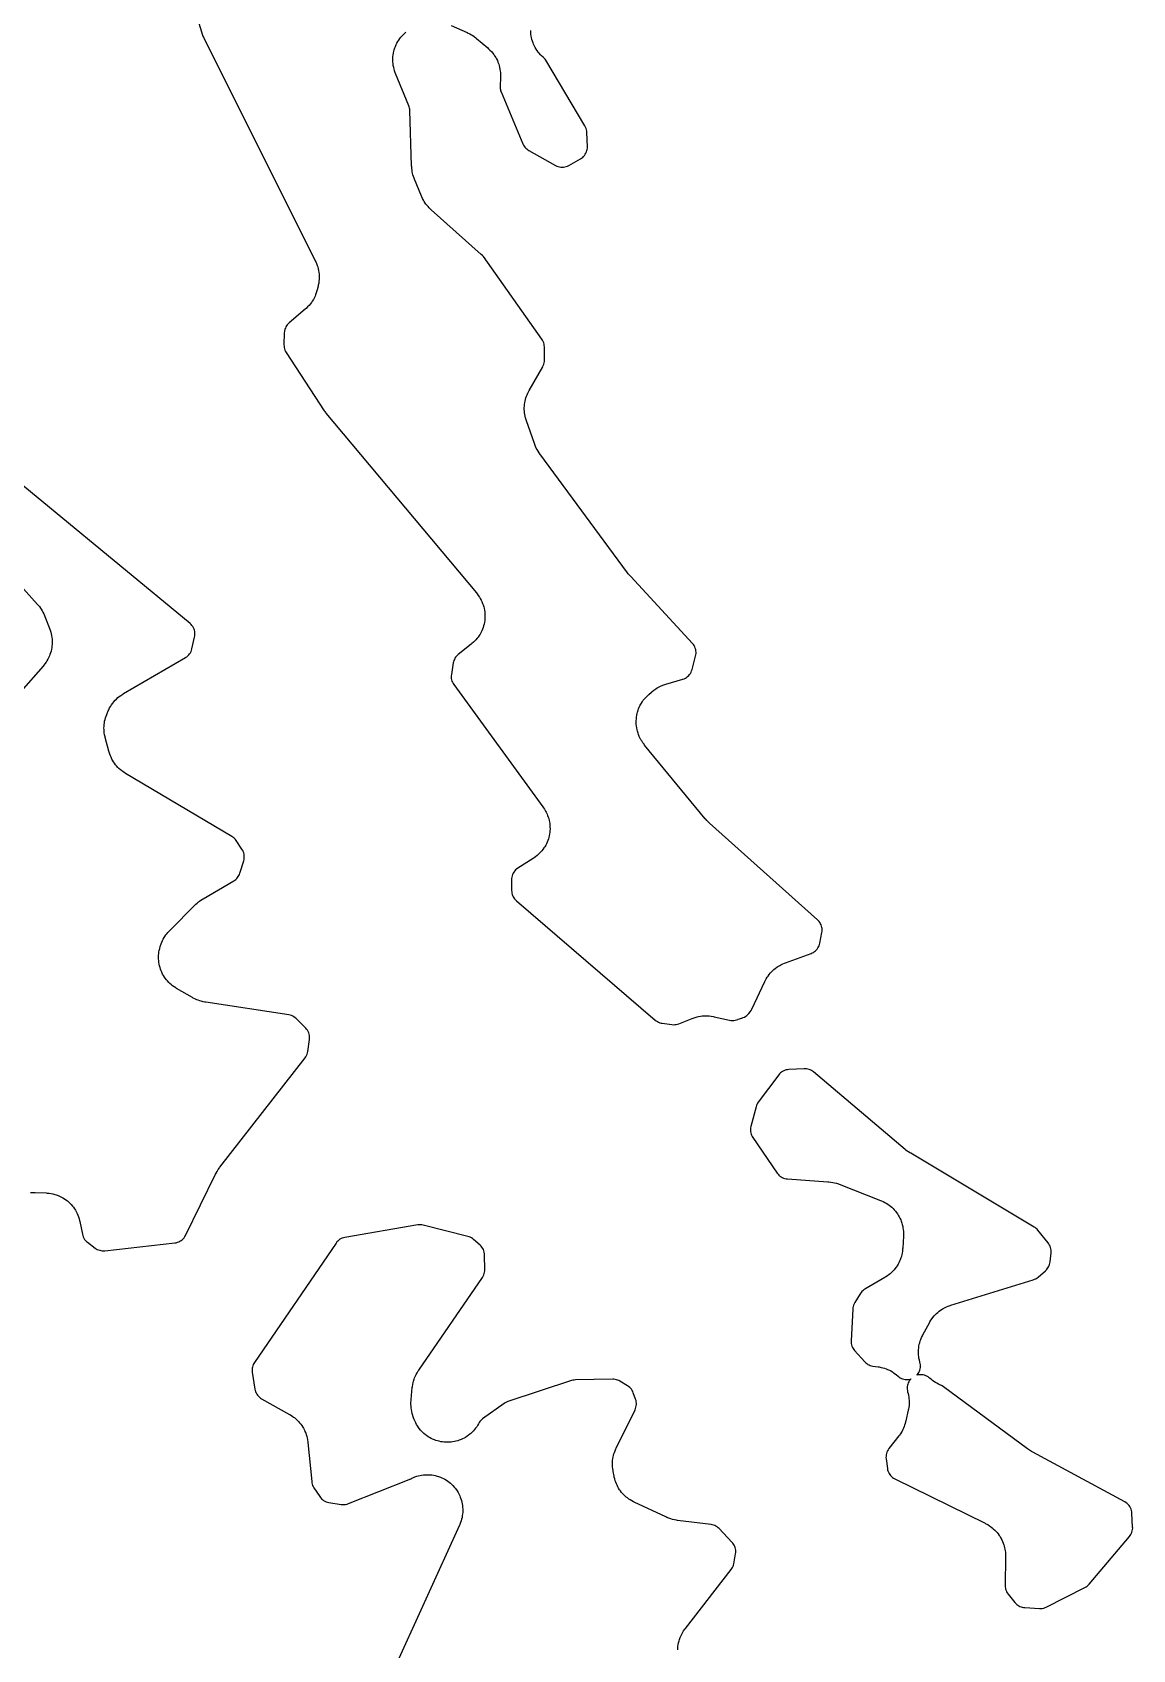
# Model space of a CAD drawing. Header units: millimetres. Extents: x 0 to 194, y 0 to 300.
# Drawn here: x 29.54 to 53.98, y 98.06 to 133.96 of the extents above; entities that cross this region are included whole.
import ezdxf

# ---------------------------------------------------------------- set-up
doc = ezdxf.new("R2010")
doc.units = ezdxf.units.MM
doc.layers.add('CUT', color=7, linetype='CONTINUOUS')

msp = doc.modelspace()

# ---------------------------------------------------------------- linework, layer by layer
at = {"layer": 'CUT'}
for points in [[(32.0378, 138.1408), (33.3236, 133.8948), (33.332, 133.8707), (33.3425, 133.8473), (35.8279, 128.8874), (35.8376, 128.8669), (35.8558, 128.8254), (35.8719, 128.7831), (35.8824, 128.7509), (35.8941, 128.7071), (35.9013, 128.674), (35.9086, 128.6293), (35.9124, 128.5956), (35.9152, 128.5504), (35.9156, 128.5165), (35.9138, 128.4713), (35.9108, 128.4375), (35.9045, 128.3927), (35.896, 128.3482), (35.8912, 128.3261), (35.8714, 128.2454), (35.8652, 128.2228), (35.8518, 128.1781), (35.836, 128.1341), (35.8225, 128.1018), (35.8023, 128.0597), (35.7855, 128.0289), (35.761, 127.9892), (35.7411, 127.9603), (35.7126, 127.9233), (35.6898, 127.8967), (35.6576, 127.8628), (35.6237, 127.8307), (35.6063, 127.815), (35.2454, 127.5066), (35.225, 127.4875), (35.2065, 127.4666), (35.1901, 127.4441), (35.1758, 127.4201), (35.1637, 127.3949), (35.1541, 127.3687), (35.147, 127.3417), (35.1424, 127.3142), (35.1403, 127.2864), (35.1335, 127.0216), (35.1342, 126.9914), (35.138, 126.9614), (35.1447, 126.932), (35.1544, 126.9033), (35.167, 126.8758), (35.1822, 126.8497), (36.0286, 125.5539), (36.0388, 125.5393), (36.0533, 125.5197), (36.0643, 125.5058), (39.4071, 121.5135), (39.4211, 121.4959), (39.4482, 121.4601), (39.4734, 121.423), (39.4909, 121.3943), (39.5123, 121.3548), (39.5269, 121.3245), (39.5443, 121.2831), (39.5557, 121.2515), (39.5689, 121.2086), (39.5771, 121.176), (39.586, 121.1319), (39.5909, 121.0987), (39.5953, 121.054), (39.597, 121.0204), (39.5969, 120.9755), (39.5951, 120.9419), (39.5906, 120.8973), (39.5855, 120.864), (39.5765, 120.82), (39.5682, 120.7874), (39.5549, 120.7446), (39.5433, 120.713), (39.5258, 120.6717), (39.5111, 120.6414), (39.4895, 120.602), (39.4719, 120.5734), (39.4466, 120.5363), (39.4262, 120.5096), (39.3973, 120.4752), (39.3743, 120.4506), (39.3421, 120.4194), (39.3084, 120.3898), (39.2911, 120.3754), (39.0022, 120.1461), (38.9813, 120.128), (38.9623, 120.108), (38.9451, 120.0864), (38.93, 120.0632), (38.9172, 120.0388), (38.9066, 120.0133), (38.8984, 119.987), (38.8926, 119.9599), (38.8507, 119.7059), (38.8473, 119.6763), (38.8469, 119.6466), (38.8494, 119.6169), (38.8548, 119.5877), (38.8631, 119.5591), (38.8742, 119.5315), (38.888, 119.5051), (38.9043, 119.4803), (40.8849, 116.7656), (40.8973, 116.7478), (40.921, 116.7117), (40.9431, 116.6744), (40.9582, 116.6458), (40.9765, 116.6066), (40.9889, 116.5767), (41.0033, 116.5359), (41.0127, 116.5049), (41.0232, 116.4629), (41.0296, 116.4312), (41.036, 116.3884), (41.0393, 116.3562), (41.0416, 116.313), (41.0418, 116.2806), (41.0399, 116.2373), (41.037, 116.2051), (41.031, 116.1622), (41.025, 116.1304), (41.0149, 116.0883), (41.0058, 116.0572), (40.9918, 116.0163), (40.9798, 115.9862), (40.9618, 115.9469), (40.947, 115.9181), (40.9253, 115.8806), (40.9078, 115.8534), (40.8827, 115.8182), (40.8626, 115.7927), (40.8342, 115.7601), (40.8118, 115.7367), (40.7804, 115.7069), (40.7558, 115.6858), (40.7217, 115.6592), (40.6864, 115.6343), (40.6684, 115.6223), (40.3256, 115.4043), (40.3007, 115.3867), (40.2778, 115.3666), (40.257, 115.3443), (40.2386, 115.3201), (40.2227, 115.294), (40.2096, 115.2665), (40.1993, 115.2378), (40.192, 115.2082), (40.1877, 115.178), (40.1865, 115.1476), (40.1894, 114.9066), (40.1911, 114.8784), (40.1954, 114.8504), (40.2023, 114.823), (40.2118, 114.7963), (40.2238, 114.7707), (40.2381, 114.7463), (40.2547, 114.7233), (40.2733, 114.702), (40.2939, 114.6826), (43.3799, 112.0325), (43.4028, 112.0148), (43.4272, 111.9993), (43.453, 111.9862), (43.48, 111.9757), (43.5078, 111.9678), (43.5363, 111.9627), (43.7511, 111.9345), (43.7813, 111.932), (43.8116, 111.9327), (43.8417, 111.9364), (43.8713, 111.9431), (43.9001, 111.9528), (44.2018, 112.0716), (44.2229, 112.0793), (44.2653, 112.0936), (44.3085, 112.1058), (44.3413, 112.1133), (44.3854, 112.1212), (44.4188, 112.1254), (44.4635, 112.1288), (44.4971, 112.1297), (44.542, 112.1286), (44.5755, 112.1261), (44.62, 112.1206), (44.6642, 112.1128), (44.6862, 112.1084), (45.0294, 112.0305), (45.0605, 112.0251), (45.0921, 112.023), (45.1238, 112.0243), (45.1551, 112.0289), (45.1857, 112.0368), (45.2154, 112.0479), (45.2229, 112.0511), (45.2537, 112.0628), (45.2954, 112.0763), (45.3036, 112.0786), (45.3335, 112.0884), (45.3621, 112.1013), (45.3893, 112.1171), (45.4147, 112.1357), (45.4379, 112.1568), (45.4589, 112.1802), (45.4869, 112.2151), (45.5074, 112.2441), (45.5244, 112.2752), (45.8129, 112.8883), (45.8228, 112.908), (45.8435, 112.9469), (45.8661, 112.9848), (45.8843, 113.0122), (45.9105, 113.0477), (45.9314, 113.0732), (45.9609, 113.106), (45.9841, 113.1294), (46.0167, 113.159), (46.0421, 113.1801), (46.0775, 113.2064), (46.1048, 113.2248), (46.1426, 113.2476), (46.1716, 113.2632), (46.2114, 113.2822), (46.252, 113.2992), (46.2725, 113.3072), (46.8408, 113.5129), (46.8668, 113.5237), (46.8917, 113.5369), (46.9152, 113.5524), (46.9372, 113.5701), (46.9574, 113.5897), (46.9757, 113.6111), (46.9919, 113.6342), (47.0059, 113.6586), (47.0175, 113.6843), (47.0267, 113.7109), (47.0333, 113.7383), (47.0797, 113.9796), (47.0837, 114.0075), (47.0851, 114.0356), (47.0839, 114.0636), (47.08, 114.0915), (47.0735, 114.1189), (47.0645, 114.1455), (47.0531, 114.1712), (47.0393, 114.1957), (47.0232, 114.2188), (47.0051, 114.2403), (46.985, 114.26), (44.5851, 116.4047), (44.5725, 116.4163), (44.5479, 116.4401), (44.5242, 116.4648), (44.5014, 116.4904), (44.4903, 116.5034), (43.1437, 118.1374), (43.1298, 118.1551), (43.103, 118.1912), (43.078, 118.2286), (43.0607, 118.2575), (43.0396, 118.2972), (43.0253, 118.3276), (43.0082, 118.3692), (42.997, 118.401), (42.9842, 118.4441), (42.9762, 118.4768), (42.9677, 118.521), (42.963, 118.5543), (42.959, 118.5991), (42.9577, 118.6327), (42.9582, 118.6777), (42.9609, 118.7226), (42.9625, 118.7417), (42.965, 118.7601), (42.9714, 118.8009), (42.9798, 118.8416), (42.9875, 118.8718), (42.9996, 118.9116), (43.01, 118.9409), (43.0257, 118.9794), (43.0388, 119.0076), (43.058, 119.0445), (43.0737, 119.0714), (43.0962, 119.1064), (43.1142, 119.1317), (43.1399, 119.1644), (43.1602, 119.188), (43.1887, 119.2182), (43.2186, 119.247), (43.2339, 119.2611), (43.2941, 119.314), (43.313, 119.3297), (43.3515, 119.36), (43.3916, 119.3882), (43.4227, 119.4076), (43.4657, 119.4312), (43.4988, 119.4471), (43.544, 119.466), (43.5902, 119.4823), (43.6136, 119.4898), (43.9912, 119.6005), (44.0203, 119.6106), (44.0482, 119.6237), (44.0746, 119.6396), (44.0992, 119.6582), (44.1218, 119.6791), (44.1422, 119.7023), (44.16, 119.7274), (44.1752, 119.7542), (44.1876, 119.7824), (44.1969, 119.8118), (44.2765, 120.1131), (44.2827, 120.1425), (44.2859, 120.1725), (44.2861, 120.2026), (44.2833, 120.2325), (44.2775, 120.2621), (44.2688, 120.2909), (44.2572, 120.3187), (44.2429, 120.3452), (44.2261, 120.3701), (44.2068, 120.3932), (42.8367, 121.8762), (42.8205, 121.8947), (42.7813, 121.9421), (42.7661, 121.9615), (40.8142, 124.6032), (40.8013, 124.6216), (40.7764, 124.6591), (40.7534, 124.6977), (40.7377, 124.7275), (40.7187, 124.7683), (40.7017, 124.8099), (40.6938, 124.831), (40.5165, 125.338), (40.5099, 125.3584), (40.4977, 125.3994), (40.4875, 125.441), (40.4813, 125.4724), (40.4751, 125.5148), (40.472, 125.5467), (40.4698, 125.5894), (40.4697, 125.6215), (40.4716, 125.6643), (40.4745, 125.6962), (40.4805, 125.7386), (40.4864, 125.7701), (40.4964, 125.8117), (40.5053, 125.8425), (40.5192, 125.883), (40.531, 125.9128), (40.5486, 125.9518), (40.5681, 125.9899), (40.5783, 126.0087), (40.8789, 126.5335), (40.8931, 126.5618), (40.9044, 126.5914), (40.9124, 126.6221), (40.9171, 126.6534), (40.9185, 126.6851), (40.9161, 126.9784), (40.9143, 127.0088), (40.9094, 127.0388), (40.9015, 127.0682), (40.8907, 127.0967), (40.8771, 127.1239), (40.8607, 127.1496), (39.5617, 128.979), (39.5404, 129.0056), (39.5163, 129.0296), (38.4046, 130.0162), (38.3896, 130.0301), (38.3603, 130.0587), (38.3323, 130.0885), (38.3123, 130.1118), (38.2871, 130.1441), (38.2694, 130.1691), (38.2472, 130.2035), (38.2318, 130.23), (38.2129, 130.2663), (38.1956, 130.3034), (38.1874, 130.3222), (38.0313, 130.7022), (38.0241, 130.7209), (38.0105, 130.7587), (37.9986, 130.797), (37.991, 130.8261), (37.9826, 130.8653), (37.9776, 130.895), (37.9727, 130.9348), (37.9696, 130.9748), (37.9684, 130.9949), (37.9279, 132.2248), (37.9259, 132.2515), (37.9214, 132.2778), (37.9147, 132.3036), (37.9057, 132.3288), (37.6138, 133.0405), (37.6058, 133.0616), (37.5908, 133.104), (37.578, 133.1472), (37.57, 133.18), (37.5615, 133.2242), (37.5569, 133.2577), (37.5529, 133.3025), (37.5516, 133.3362), (37.5521, 133.3813), (37.5542, 133.415), (37.5592, 133.4597), (37.5646, 133.493), (37.5741, 133.5371), (37.5829, 133.5697), (37.5967, 133.6126), (37.6086, 133.6441), (37.6267, 133.6854), (37.6417, 133.7156), (37.6638, 133.7549), (37.6818, 133.7834), (37.7077, 133.8203), (37.7285, 133.8469), (37.7579, 133.8809), (37.7813, 133.9053), (37.814, 133.9363), (37.8396, 133.9582)], [(38.8496, 134.1126), (39.2052, 133.952), (39.2243, 133.9428), (39.2619, 133.9236), (39.2986, 133.9027), (39.3253, 133.8858), (39.3598, 133.8615), (39.3932, 133.8357), (39.4096, 133.8223), (39.6585, 133.6101), (39.6756, 133.5948), (39.709, 133.5632), (39.7407, 133.53), (39.7632, 133.5039), (39.7914, 133.4676), (39.8111, 133.4394), (39.8354, 133.4004), (39.8521, 133.3703), (39.8724, 133.3291), (39.8859, 133.2974), (39.9019, 133.2543), (39.9121, 133.2215), (39.9236, 133.177), (39.9304, 133.1432), (39.9373, 133.0978), (39.9407, 133.0635), (39.9428, 133.0176), (39.9427, 132.9717), (39.942, 132.9487), (39.932, 132.7667), (39.9317, 132.7394), (39.9339, 132.7123), (39.9386, 132.6854), (39.9457, 132.6591), (39.9552, 132.6335), (40.4419, 131.481), (40.4541, 131.4556), (40.4685, 131.4315), (40.4852, 131.4088), (40.5039, 131.3878), (40.5246, 131.3686), (40.5469, 131.3515), (40.5707, 131.3365), (41.1634, 131.0016), (41.191, 130.9879), (41.2198, 130.977), (41.2496, 130.9691), (41.28, 130.9644), (41.3108, 130.9628), (41.3415, 130.9644), (41.372, 130.9691), (41.4018, 130.9769), (41.4306, 130.9877), (41.4582, 131.0014), (41.7189, 131.1482), (41.7441, 131.1641), (41.7675, 131.1824), (41.7891, 131.2029), (41.8085, 131.2254), (41.8256, 131.2498), (41.8402, 131.2757), (41.8521, 131.303), (41.8613, 131.3313), (41.8676, 131.3604), (41.871, 131.3899), (41.8715, 131.4197), (41.8609, 131.7349), (41.8584, 131.7651), (41.8528, 131.7948), (41.8442, 131.8239), (41.8328, 131.8519), (41.8186, 131.8787), (40.9477, 133.3364), (40.9311, 133.3612), (40.9121, 133.3843), (40.8909, 133.4054), (40.8559, 133.4369), (40.8322, 133.4605), (40.8022, 133.4936), (40.7809, 133.5194), (40.7543, 133.5552), (40.7357, 133.5831), (40.7128, 133.6214), (40.697, 133.6509), (40.678, 133.6913), (40.6653, 133.7222), (40.6503, 133.7643), (40.6407, 133.7964), (40.6301, 133.8397), (40.6237, 133.8726), (40.6173, 133.9168), (40.6142, 133.9501), (40.6123, 133.9947)], [(29.5032, 108.2072), (29.5443, 108.2089), (29.5854, 108.2088), (29.606, 108.2082), (29.8522, 108.1962), (29.8749, 108.1945), (29.9202, 108.1899), (29.9651, 108.1831), (29.9985, 108.1764), (30.0426, 108.165), (30.0751, 108.1549), (30.1178, 108.1392), (30.1491, 108.1258), (30.19, 108.1059), (30.2199, 108.0895), (30.2585, 108.0655), (30.2865, 108.0461), (30.3226, 108.0184), (30.3485, 107.9963), (30.3816, 107.965), (30.4051, 107.9404), (30.4349, 107.906), (30.4558, 107.8791), (30.4819, 107.8419), (30.5, 107.813), (30.5223, 107.7733), (30.5374, 107.7428), (30.5555, 107.7011), (30.5674, 107.6692), (30.5812, 107.6258), (30.5928, 107.5818), (30.598, 107.5597), (30.6569, 107.2793), (30.6648, 107.2495), (30.6757, 107.2207), (30.6894, 107.1932), (30.706, 107.1672), (30.7251, 107.143), (30.7466, 107.1209), (30.7702, 107.1012), (30.9394, 106.974), (30.9628, 106.9581), (30.9876, 106.9445), (31.0136, 106.9332), (31.0405, 106.9245), (31.0681, 106.9183), (31.0962, 106.9148), (31.1245, 106.9139), (31.1527, 106.9157), (32.709, 107.0884), (32.7387, 107.0933), (32.7678, 107.101), (32.7959, 107.1117), (32.8228, 107.125), (32.8483, 107.1411), (32.872, 107.1596), (32.8937, 107.1803), (32.9133, 107.2032), (32.9305, 107.2279), (32.9451, 107.2541), (33.6145, 108.6143), (33.6251, 108.6346), (33.6475, 108.6747), (33.6719, 108.7137), (33.6982, 108.7513), (33.7119, 108.7698), (35.6014, 111.1959), (35.6192, 111.2214), (35.6343, 111.2486), (35.6465, 111.2773), (35.6556, 111.307), (35.6616, 111.3376), (35.6994, 111.6002), (35.7022, 111.631), (35.7018, 111.6618), (35.6983, 111.6925), (35.6916, 111.7226), (35.6819, 111.7519), (35.6692, 111.78), (35.6538, 111.8067), (35.6356, 111.8316), (35.615, 111.8546), (35.4052, 112.0653), (35.3815, 112.0866), (35.3557, 112.1053), (35.3281, 112.1212), (35.299, 112.1341), (35.2687, 112.1438), (35.2375, 112.1502), (33.3967, 112.4286), (33.376, 112.4323), (33.3348, 112.4405), (33.2941, 112.4506), (33.264, 112.4596), (33.2243, 112.4735), (33.1952, 112.4852), (33.157, 112.5027), (33.1197, 112.522), (33.1013, 112.5321), (32.7498, 112.735), (32.7309, 112.7465), (32.6937, 112.7704), (32.6578, 112.7962), (32.6318, 112.8168), (32.5986, 112.846), (32.5748, 112.869), (32.5446, 112.9013), (32.5232, 112.9266), (32.4963, 112.9617), (32.4774, 112.9889), (32.4541, 113.0265), (32.438, 113.0555), (32.4185, 113.0952), (32.4053, 113.1256), (32.3898, 113.167), (32.3797, 113.1986), (32.3683, 113.2413), (32.3614, 113.2737), (32.3542, 113.3173), (32.3505, 113.3503), (32.3477, 113.3944), (32.3472, 113.4275), (32.3487, 113.4717), (32.3515, 113.5047), (32.3573, 113.5486), (32.3633, 113.5812), (32.3735, 113.6242), (32.3857, 113.6667), (32.3923, 113.6878), (32.3985, 113.7059), (32.4056, 113.7251), (32.4206, 113.7632), (32.4373, 113.8006), (32.4511, 113.828), (32.4711, 113.8637), (32.4874, 113.8898), (32.5106, 113.9235), (32.5291, 113.948), (32.5553, 113.9795), (32.5829, 114.0097), (32.597, 114.0245), (33.1625, 114.5907), (33.1766, 114.6041), (33.2051, 114.6303), (33.2348, 114.6553), (33.2579, 114.6731), (33.2896, 114.6954), (33.3223, 114.7164), (33.3388, 114.7265), (34.0186, 115.1221), (34.0422, 115.1374), (34.0643, 115.1548), (34.0846, 115.1741), (34.103, 115.1953), (34.1194, 115.2182), (34.1336, 115.2424), (34.1454, 115.2679), (34.1548, 115.2944), (34.2384, 115.5703), (34.2456, 115.5988), (34.2499, 115.6279), (34.2513, 115.6573), (34.2499, 115.6866), (34.2456, 115.7157), (34.2384, 115.7443), (34.2285, 115.772), (34.216, 115.7986), (34.2008, 115.8238), (34.0704, 116.0193), (34.0545, 116.0409), (34.0368, 116.061), (34.0173, 116.0795), (33.9963, 116.0961), (33.9739, 116.1108), (31.6159, 117.5092), (31.5974, 117.5208), (31.561, 117.5449), (31.5258, 117.5707), (31.5004, 117.5912), (31.4678, 117.6203), (31.4445, 117.6433), (31.415, 117.6754), (31.394, 117.7005), (31.3677, 117.7353), (31.3493, 117.7623), (31.3264, 117.7995), (31.3107, 117.8282), (31.2916, 117.8675), (31.2787, 117.8975), (31.2635, 117.9384), (31.2503, 117.98), (31.2442, 118.001), (31.1641, 118.3032), (31.1591, 118.3241), (31.1501, 118.3662), (31.1431, 118.4087), (31.1394, 118.4408), (31.1365, 118.4837), (31.1358, 118.516), (31.1371, 118.559), (31.1395, 118.5912), (31.1448, 118.6339), (31.1504, 118.6657), (31.1598, 118.7078), (31.1683, 118.7389), (31.1817, 118.7798), (31.197, 118.8201), (31.2051, 118.84), (31.2302, 118.8976), (31.2403, 118.9191), (31.2615, 118.9614), (31.2849, 119.0027), (31.304, 119.0326), (31.3316, 119.0711), (31.3538, 119.0988), (31.3853, 119.1342), (31.4103, 119.1594), (31.4454, 119.1913), (31.4729, 119.2138), (31.5111, 119.2418), (31.5507, 119.2677), (31.5709, 119.2802), (32.9476, 120.0815), (32.9733, 120.0983), (32.9971, 120.1176), (33.0189, 120.1392), (33.0383, 120.1629), (33.0552, 120.1885), (33.0694, 120.2157), (33.0807, 120.2441), (33.0891, 120.2736), (33.1494, 120.5357), (33.1546, 120.5655), (33.1569, 120.5956), (33.1561, 120.6258), (33.1523, 120.6558), (33.1455, 120.6853), (33.1357, 120.7139), (33.1232, 120.7413), (33.1079, 120.7674), (33.0901, 120.7918), (33.0699, 120.8143), (33.0476, 120.8347), (28.3534, 124.6953)], [(28.4583, 122.5925), (29.6599, 121.2612), (29.6736, 121.2453), (29.7002, 121.213), (29.7252, 121.1794), (29.7428, 121.1534), (29.7646, 121.1177), (29.7797, 121.0901), (29.7981, 121.0525), (29.8147, 121.0141), (29.8226, 120.9947), (29.9307, 120.7089), (29.9381, 120.688), (29.9516, 120.646), (29.9632, 120.6033), (29.9702, 120.5709), (29.9775, 120.5273), (29.9813, 120.4944), (29.9843, 120.4503), (29.9848, 120.4172), (29.9834, 120.373), (29.9808, 120.34), (29.9751, 120.2962), (29.9692, 120.2636), (29.9592, 120.2205), (29.9501, 120.1887), (29.9359, 120.1468), (29.9238, 120.116), (29.9056, 120.0757), (29.8905, 120.0463), (29.8684, 120.008), (29.8505, 119.9801), (29.8247, 119.9442), (29.7973, 119.9095), (29.7831, 119.8926), (29.2886, 119.3281)], [(43.8779, 98.0542), (43.88, 98.0977), (43.8831, 98.1295), (43.8896, 98.1738), (43.8967, 98.2093), (43.9081, 98.2545), (43.9183, 98.2875), (43.9343, 98.331), (43.9479, 98.363), (43.9682, 98.4046), (43.985, 98.435), (44.0095, 98.4743), (44.036, 98.5123), (44.0498, 98.531), (45.0638, 99.8367), (45.0803, 99.8602), (45.0945, 99.8852), (45.1062, 99.9114), (45.1154, 99.9386), (45.1219, 99.9666), (45.1621, 100.1857), (45.1659, 100.2138), (45.167, 100.2422), (45.1654, 100.2705), (45.1612, 100.2986), (45.1543, 100.3261), (45.1449, 100.3529), (45.1329, 100.3787), (45.1186, 100.4032), (45.1021, 100.4262), (45.0834, 100.4476), (44.797, 100.7459), (44.7758, 100.7659), (44.7528, 100.7837), (44.7282, 100.7993), (44.7022, 100.8124), (44.675, 100.8229), (44.6469, 100.8307), (44.6183, 100.8357), (43.8756, 100.9297), (43.8524, 100.9333), (43.8062, 100.9416), (43.7605, 100.9523), (43.7267, 100.9621), (43.6823, 100.9776), (43.6389, 100.9953), (43.6174, 101.0047), (42.9147, 101.3348), (42.8958, 101.3442), (42.8585, 101.3638), (42.8222, 101.3853), (42.7958, 101.4026), (42.7616, 101.4273), (42.737, 101.447), (42.7053, 101.4748), (42.6825, 101.4967), (42.6536, 101.5274), (42.633, 101.5513), (42.6071, 101.5845), (42.5888, 101.6103), (42.5661, 101.6458), (42.5503, 101.6732), (42.531, 101.7107), (42.5179, 101.7394), (42.5022, 101.7785), (42.4918, 101.8083), (42.4798, 101.8488), (42.4698, 101.8897), (42.4652, 101.9103), (42.4446, 102.0147), (42.4411, 102.0353), (42.4349, 102.0766), (42.4307, 102.1182), (42.429, 102.1495), (42.4286, 102.1913), (42.4298, 102.2225), (42.4333, 102.2642), (42.4374, 102.2952), (42.4448, 102.3364), (42.4517, 102.3669), (42.4629, 102.4072), (42.4726, 102.4369), (42.4875, 102.476), (42.5041, 102.5143), (42.5129, 102.5333), (42.9302, 103.3839), (42.9421, 103.4114), (42.9511, 103.4399), (42.9572, 103.4692), (42.9604, 103.499), (42.9606, 103.5289), (42.9579, 103.5587), (42.9521, 103.5881), (42.9435, 103.6167), (42.8923, 103.7604), (42.8811, 103.7877), (42.8672, 103.8137), (42.8508, 103.8382), (42.8321, 103.861), (42.8113, 103.8819), (42.7885, 103.9006), (42.764, 103.917), (42.5942, 104.0188), (42.5696, 104.0321), (42.5438, 104.043), (42.5172, 104.0514), (42.4899, 104.0574), (42.4622, 104.0607), (42.4342, 104.0615), (41.6077, 104.0459), (41.5779, 104.0439), (41.5484, 104.0389), (41.5196, 104.031), (40.1046, 103.5655), (40.0761, 103.5545), (40.0489, 103.5407), (40.0233, 103.5242), (39.5459, 103.1811), (39.5238, 103.1636), (39.5035, 103.1441), (39.485, 103.1227), (39.4687, 103.0997), (39.4545, 103.0753), (39.4533, 103.0729), (39.4315, 103.0353), (39.4138, 103.008), (39.3885, 102.9727), (39.3683, 102.9472), (39.3397, 102.9145), (39.3171, 102.8911), (39.2855, 102.8613), (39.2608, 102.8402), (39.2264, 102.8136), (39.1998, 102.7949), (39.163, 102.7718), (39.1347, 102.7558), (39.0959, 102.7363), (39.0661, 102.7231), (39.0256, 102.7074), (38.9948, 102.6971), (38.9529, 102.6854), (38.9212, 102.6782), (38.8784, 102.6706), (38.8462, 102.6665), (38.8029, 102.663), (38.7704, 102.662), (38.7269, 102.6627), (38.6945, 102.6649), (38.6513, 102.6698), (38.6192, 102.675), (38.5767, 102.6841), (38.5453, 102.6924), (38.5039, 102.7055), (38.4734, 102.7168), (38.4334, 102.7339), (38.4041, 102.7481), (38.366, 102.7689), (38.3382, 102.7859), (38.3023, 102.8103), (38.2763, 102.8298), (38.2429, 102.8576), (38.2189, 102.8796), (38.1883, 102.9104), (38.1666, 102.9346), (38.1391, 102.9682), (38.1198, 102.9944), (38.0957, 103.0305), (38.0789, 103.0584), (38.0584, 103.0967), (38.0445, 103.1261), (38.0278, 103.1662), (38.013, 103.2071), (38.0062, 103.2277), (37.99, 103.2803), (37.984, 103.3018), (37.973, 103.345), (37.9642, 103.3888), (37.9592, 103.4218), (37.9547, 103.4662), (37.9531, 103.4996), (37.953, 103.5442), (37.9552, 103.5888), (37.9569, 103.6111), (37.983, 103.875), (37.9858, 103.8975), (37.9925, 103.9423), (38.0015, 103.9868), (38.0099, 104.0197), (38.0233, 104.063), (38.035, 104.0949), (38.0527, 104.1367), (38.0676, 104.1672), (38.0894, 104.207), (38.1132, 104.2456), (38.1256, 104.2646), (39.542, 106.3221), (39.5582, 106.3485), (39.5716, 106.3763), (39.5821, 106.4054), (39.5895, 106.4355), (39.5938, 106.4661), (39.5949, 106.497), (39.5898, 106.8178), (39.5877, 106.8489), (39.5824, 106.8796), (39.5739, 106.9096), (39.5623, 106.9386), (39.5478, 106.9662), (39.5305, 106.9921), (39.5107, 107.0161), (39.4884, 107.0379), (39.3419, 107.1673), (39.3195, 107.1852), (39.2955, 107.2009), (39.2701, 107.2143), (39.2436, 107.2252), (39.2161, 107.2335), (38.2257, 107.4811), (38.1952, 107.4871), (38.1643, 107.4898), (38.1333, 107.4894), (38.1025, 107.4858), (36.4869, 107.2107), (36.4576, 107.2042), (36.429, 107.1947), (36.4016, 107.1825), (36.3755, 107.1676), (36.351, 107.1501), (36.3284, 107.1303), (36.3079, 107.1083), (36.2897, 107.0844), (34.4766, 104.436), (34.4617, 104.4119), (34.4492, 104.3864), (34.4391, 104.3599), (34.4315, 104.3325), (34.4266, 104.3045), (34.4243, 104.2762), (34.4248, 104.2479), (34.4279, 104.2196), (34.4874, 103.8436), (34.4936, 103.8142), (34.5027, 103.7856), (34.5146, 103.758), (34.5292, 103.7317), (34.5463, 103.7071), (34.5658, 103.6843), (34.5876, 103.6635), (34.6112, 103.645), (34.6367, 103.629), (35.2561, 103.2806), (35.2747, 103.2695), (35.3113, 103.2466), (35.3468, 103.2219), (35.3724, 103.2021), (35.4053, 103.1742), (35.429, 103.152), (35.459, 103.121), (35.4804, 103.0967), (35.5074, 103.063), (35.5264, 103.0368), (35.55, 103.0006), (35.5664, 102.9726), (35.5864, 102.9344), (35.6, 102.905), (35.6163, 102.865), (35.627, 102.8344), (35.6393, 102.793), (35.6471, 102.7616), (35.6554, 102.7192), (35.6617, 102.6764), (35.6643, 102.655), (35.749, 101.7911), (35.7533, 101.7623), (35.7603, 101.7339), (35.7701, 101.7064), (35.7825, 101.68), (35.7974, 101.6549), (35.9271, 101.4588), (35.9455, 101.4339), (35.9663, 101.4111), (35.9894, 101.3905), (36.0144, 101.3724), (36.0412, 101.357), (36.0695, 101.3444), (36.0989, 101.3348), (36.1291, 101.3282), (36.4059, 101.2832), (36.4381, 101.2797), (36.4704, 101.2797), (36.5025, 101.2832), (36.5341, 101.2901), (36.5647, 101.3004), (37.9126, 101.8349), (37.9262, 101.8407), (37.938, 101.8461), (37.9516, 101.8527), (37.9712, 101.8628), (38.0109, 101.881), (38.0413, 101.8931), (38.0826, 101.9073), (38.114, 101.9165), (38.1565, 101.9266), (38.1886, 101.9327), (38.2319, 101.9387), (38.2644, 101.9416), (38.3081, 101.9433), (38.3408, 101.9431), (38.3844, 101.9406), (38.4169, 101.9372), (38.4601, 101.9305), (38.4921, 101.9239), (38.5344, 101.9131), (38.5657, 101.9034), (38.6067, 101.8885), (38.6369, 101.8759), (38.6763, 101.8571), (38.7051, 101.8416), (38.7425, 101.8191), (38.7697, 101.8009), (38.8047, 101.7748), (38.83, 101.7541), (38.8623, 101.7248), (38.8855, 101.7016), (38.9148, 101.6693), (38.9356, 101.6441), (38.9617, 101.6091), (38.98, 101.5819), (39.0026, 101.5445), (39.0181, 101.5157), (39.0369, 101.4764), (39.0496, 101.4462), (39.0645, 101.4052), (39.0742, 101.3739), (39.0851, 101.3316), (39.0917, 101.2996), (39.0985, 101.2565), (39.1019, 101.2239), (39.1045, 101.1803), (39.1048, 101.1476), (39.103, 101.104), (39.1002, 101.0714), (39.0942, 101.0282), (39.0882, 100.996), (39.0781, 100.9535), (39.069, 100.9221), (39.0549, 100.8808), (39.0387, 100.8403), (39.0301, 100.8202), (36.786, 95.8955)]]:
    msp.add_lwpolyline(points, dxfattribs=at)
msp.add_lwpolyline([(45.4967, 109.5582), (45.5016, 109.5302), (45.5092, 109.5027), (45.5193, 109.476), (45.5319, 109.4505), (45.5469, 109.4263), (46.0881, 108.6371), (46.1063, 108.6132), (46.1268, 108.5913), (46.1494, 108.5715), (46.1738, 108.5541), (46.1998, 108.5392), (46.2273, 108.527), (46.2557, 108.5176), (46.285, 108.5111), (46.3148, 108.5075), (47.2131, 108.4454), (47.2357, 108.4432), (47.2808, 108.4378), (47.3257, 108.4301), (47.3589, 108.4226), (47.4027, 108.4104), (47.4459, 108.3961), (47.4672, 108.3883), (48.382, 108.0309), (48.4021, 108.0225), (48.4417, 108.0048), (48.4804, 107.9851), (48.5087, 107.969), (48.5454, 107.9458), (48.572, 107.927), (48.6062, 107.9003), (48.6309, 107.8791), (48.6624, 107.8492), (48.6849, 107.8257), (48.7134, 107.7929), (48.7335, 107.7674), (48.7587, 107.732), (48.7763, 107.7046), (48.798, 107.667), (48.8128, 107.638), (48.8308, 107.5984), (48.8428, 107.5682), (48.8568, 107.5271), (48.8658, 107.4958), (48.8758, 107.4536), (48.8818, 107.4216), (48.8877, 107.3785), (48.8905, 107.3461), (48.8922, 107.3027), (48.8919, 107.2593), (48.8911, 107.2376), (48.8759, 106.9719), (48.8741, 106.9499), (48.8695, 106.9061), (48.8627, 106.8625), (48.856, 106.8302), (48.8449, 106.7875), (48.8351, 106.756), (48.8199, 106.7146), (48.8071, 106.6841), (48.7879, 106.6444), (48.7721, 106.6154), (48.7492, 106.5778), (48.7306, 106.5505), (48.7041, 106.5152), (48.683, 106.4899), (48.6532, 106.4574), (48.6297, 106.4342), (48.5968, 106.4048), (48.5711, 106.3841), (48.5355, 106.358), (48.4987, 106.3338), (48.48, 106.3221), (48.0353, 106.0595), (48.0115, 106.0438), (47.9892, 106.026), (47.9687, 106.0061), (47.9503, 105.9844), (47.9339, 105.961), (47.8101, 105.7642), (47.795, 105.7373), (47.7828, 105.7091), (47.7736, 105.6797), (47.7674, 105.6496), (47.7643, 105.6189), (47.73, 104.913), (47.73, 104.8836), (47.7329, 104.8542), (47.7387, 104.8253), (47.7473, 104.7971), (47.7586, 104.7698), (47.7726, 104.7439), (47.789, 104.7194), (47.8077, 104.6966), (48.0333, 104.4487), (48.0544, 104.4276), (48.0775, 104.4088), (48.1024, 104.3924), (48.1287, 104.3785), (48.1563, 104.3673), (48.1849, 104.3589), (48.2142, 104.3534), (48.329, 104.3375), (48.3506, 104.334), (48.3935, 104.3259), (48.436, 104.3158), (48.4675, 104.3066), (48.5088, 104.2924), (48.5392, 104.2802), (48.579, 104.2621), (48.608, 104.247), (48.6458, 104.2251), (48.6733, 104.2073), (48.7088, 104.1818), (48.7345, 104.1614), (48.7709, 104.1294), (48.7943, 104.1108), (48.8195, 104.0947), (48.8461, 104.0811), (48.874, 104.0703), (48.9028, 104.0622), (48.9323, 104.0571), (48.9621, 104.055), (48.992, 104.0558), (49.0216, 104.0596), (49.0508, 104.0663), (49.0568, 104.0683), (49.045, 104.0556), (49.0274, 104.0325), (49.0122, 104.0079), (48.9994, 103.9819), (48.9891, 103.9548), (48.9815, 103.9268), (48.9767, 103.8982), (48.9747, 103.8693), (48.9754, 103.8403), (48.9789, 103.8115), (48.9852, 103.7833), (48.9964, 103.7426), (49.0035, 103.7106), (49.0109, 103.6676), (49.0149, 103.6351), (49.018, 103.5915), (49.0188, 103.5587), (49.0178, 103.515), (49.0154, 103.4824), (49.0101, 103.439), (49.0027, 103.3959), (48.9985, 103.3745), (48.9457, 103.1368), (48.9409, 103.1174), (48.9305, 103.0788), (48.9184, 103.0406), (48.9081, 103.0125), (48.8926, 102.9755), (48.8798, 102.9484), (48.8612, 102.913), (48.846, 102.8872), (48.8242, 102.8536), (48.801, 102.821), (48.7891, 102.8049), (48.5674, 102.5213), (48.5502, 102.497), (48.5355, 102.471), (48.5235, 102.4438), (48.5143, 102.4154), (48.5079, 102.3863), (48.5044, 102.3567), (48.5039, 102.3269), (48.5063, 102.2972), (48.5347, 102.083), (48.54, 102.054), (48.5481, 102.0257), (48.5589, 101.9983), (48.5724, 101.9721), (48.5883, 101.9474), (48.6067, 101.9243), (48.6272, 101.9032), (48.6496, 101.8842), (48.6739, 101.8674), (48.6996, 101.8531), (50.7057, 100.8658), (50.7251, 100.8556), (50.7635, 100.8343), (50.8009, 100.8112), (50.8279, 100.7925), (50.8628, 100.7658), (50.888, 100.7446), (50.9201, 100.7146), (50.9431, 100.691), (50.9721, 100.6581), (50.9926, 100.6324), (51.0184, 100.5967), (51.0363, 100.5691), (51.0584, 100.5312), (51.0765, 100.4962), (51.0941, 100.458), (51.1073, 100.4255), (51.1207, 100.3877), (51.1295, 100.359), (51.1394, 100.3202), (51.1456, 100.2908), (51.1521, 100.2513), (51.1556, 100.2215), (51.1586, 100.1815), (51.1597, 100.1415), (51.1598, 100.1215), (51.1499, 99.4873), (51.1509, 99.4577), (51.1548, 99.4283), (51.1616, 99.3994), (51.1712, 99.3714), (51.1836, 99.3444), (51.1985, 99.3188), (51.2159, 99.2948), (51.3692, 99.1038), (51.3877, 99.0828), (51.408, 99.0637), (51.43, 99.0466), (51.4536, 99.0315), (51.4784, 99.0187), (51.5043, 99.0083), (51.531, 99.0003), (51.5584, 98.9949), (51.5862, 98.992), (51.9126, 98.9735), (51.9441, 98.9734), (51.9754, 98.9765), (52.0062, 98.9829), (52.0361, 98.9926), (52.0649, 99.0053), (52.9223, 99.4385), (52.9484, 99.4534), (52.9729, 99.4708), (52.9955, 99.4906), (53.016, 99.5125), (53.9122, 100.5715), (53.9295, 100.594), (53.9446, 100.618), (53.9573, 100.6433), (53.9676, 100.6698), (53.9753, 100.697), (53.9805, 100.7249), (53.983, 100.7532), (53.9828, 100.7815), (53.9661, 101.0903), (53.9629, 101.1207), (53.9566, 101.1507), (53.9473, 101.1798), (53.935, 101.2079), (53.92, 101.2345), (53.9023, 101.2595), (53.8822, 101.2826), (53.8599, 101.3035), (53.8355, 101.322), (53.8094, 101.3379), (51.7655, 102.445), (51.7385, 102.4608), (51.6725, 102.5027), (51.6467, 102.5204), (49.7849, 103.8939), (49.7551, 103.9133), (49.7231, 103.929), (49.7138, 103.9329), (49.673, 103.9513), (49.6331, 103.9717), (49.604, 103.9885), (49.5664, 104.0127), (49.5391, 104.0323), (49.5041, 104.0601), (49.4733, 104.0872), (49.4731, 104.087), (49.462, 104.0968), (49.4385, 104.1138), (49.4135, 104.1284), (49.3872, 104.1406), (49.3599, 104.1501), (49.3317, 104.157), (49.303, 104.1612), (49.2741, 104.1625), (49.2451, 104.1611), (49.2164, 104.1568), (49.1883, 104.1498), (49.1868, 104.1493), (49.1991, 104.1626), (49.217, 104.1865), (49.2326, 104.212), (49.2455, 104.239), (49.2557, 104.2671), (49.263, 104.2961), (49.2674, 104.3257), (49.2688, 104.3555), (49.2672, 104.3854), (49.2627, 104.415), (49.2553, 104.4439), (49.2535, 104.4497), (49.2451, 104.4822), (49.2362, 104.5261), (49.2311, 104.5592), (49.2265, 104.6038), (49.2248, 104.6373), (49.2246, 104.6821), (49.2262, 104.7156), (49.2306, 104.7602), (49.2355, 104.7934), (49.2442, 104.8373), (49.2524, 104.8698), (49.2655, 104.9127), (49.2769, 104.9442), (49.2942, 104.9856), (49.3135, 105.026), (49.3236, 105.0459), (49.4696, 105.3161), (49.4804, 105.335), (49.503, 105.3724), (49.5274, 105.4086), (49.547, 105.4348), (49.5748, 105.4685), (49.5968, 105.4927), (49.6277, 105.5236), (49.652, 105.5455), (49.6858, 105.5732), (49.7121, 105.5927), (49.7484, 105.617), (49.7764, 105.6339), (49.8149, 105.6545), (49.8444, 105.6686), (49.8847, 105.6854), (49.9258, 105.7003), (49.9465, 105.7072), (51.7756, 106.2698), (51.805, 106.2805), (51.8331, 106.2942), (51.8596, 106.3108), (51.8842, 106.33), (52.0472, 106.4717), (52.0674, 106.4909), (52.0857, 106.512), (52.1019, 106.5346), (52.116, 106.5586), (52.1278, 106.5839), (52.1372, 106.6101), (52.1442, 106.637), (52.1486, 106.6646), (52.1713, 106.8666), (52.1732, 106.8962), (52.1721, 106.9259), (52.1682, 106.9553), (52.1613, 106.9841), (52.1516, 107.0121), (52.1392, 107.0391), (52.1242, 107.0646), (52.1067, 107.0886), (51.8783, 107.3717), (51.8607, 107.3917), (51.8414, 107.41), (51.8206, 107.4265), (51.7983, 107.4411), (49.0522, 109.0762), (49.0366, 109.086), (49.0058, 109.1061), (48.9758, 109.1274), (48.9467, 109.15), (48.9324, 109.1616), (46.8925, 110.8824), (46.8701, 110.8996), (46.8462, 110.9145), (46.8211, 110.9272), (46.7948, 110.9374), (46.7677, 110.9451), (46.7401, 110.9503), (46.712, 110.9528), (46.6838, 110.9527), (46.3474, 110.9357), (46.3184, 110.9328), (46.2898, 110.9271), (46.2619, 110.9187), (46.235, 110.9076), (46.2092, 110.8939), (46.1849, 110.8778), (46.1623, 110.8595), (46.1416, 110.839), (46.123, 110.8166), (45.6679, 110.2126), (45.6514, 110.1883), (45.6374, 110.1625), (45.6259, 110.1355), (45.6172, 110.1075), (45.5039, 109.6713), (45.4981, 109.6434), (45.4949, 109.6151), (45.4944, 109.5866)], close=True, dxfattribs=at)

doc.saveas('drawing.dxf')
